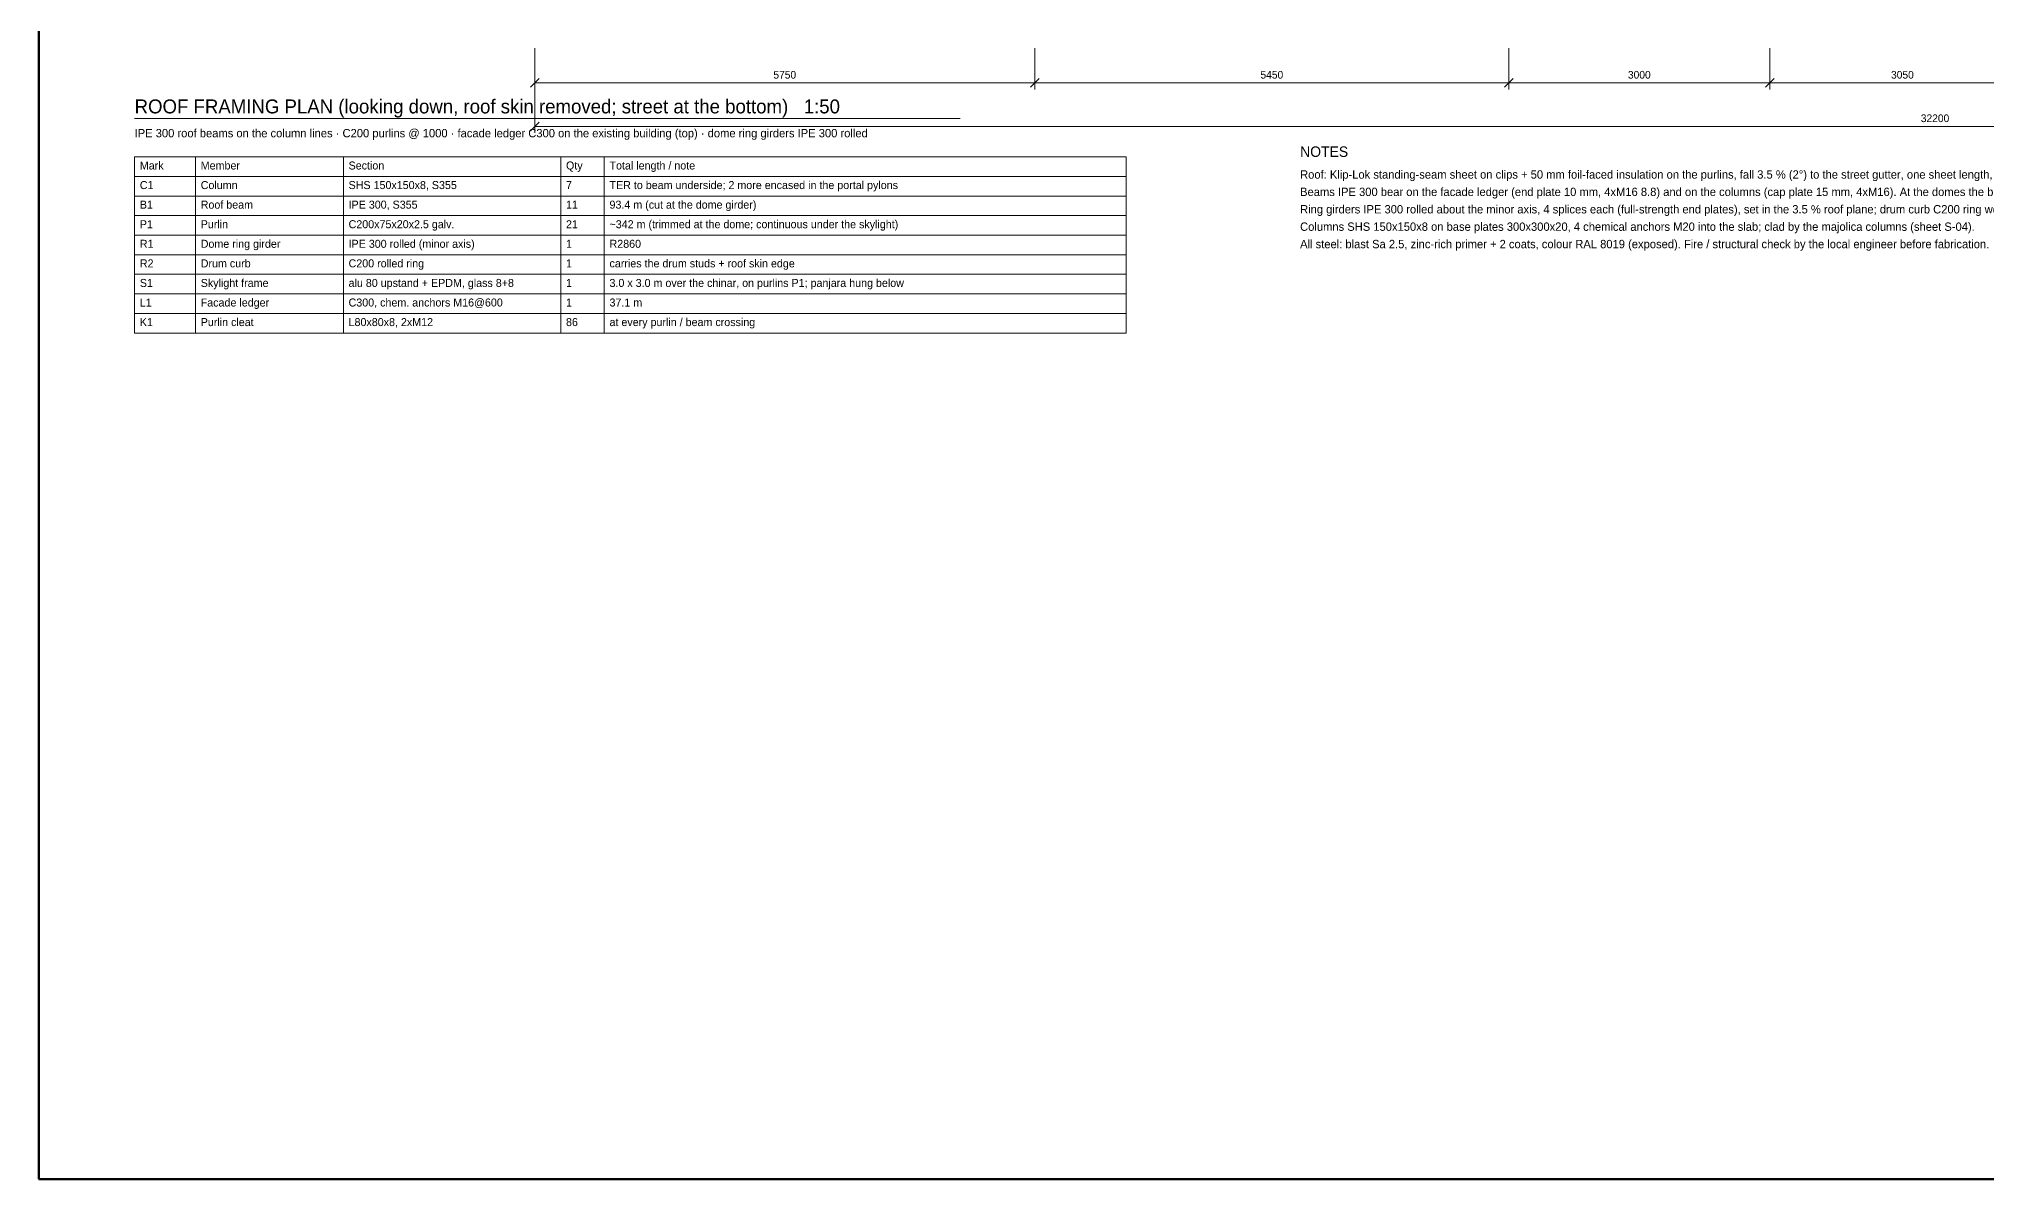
# Model space of a CAD drawing. Header units: metres. Extents: x 10 to 831, y 10 to 584.
# Drawn here: x 10 to 457.7, y 10 to 272.1 of the extents above; entities that cross this region are included whole.
import ezdxf
from ezdxf.enums import TextEntityAlignment as Align

# ---------------------------------------------------------------- set-up
doc = ezdxf.new("R2010")
doc.units = ezdxf.units.M
for name, color, linetype, lineweight in [('DIM', 1, 'Continuous', 13), ('FRAME', 7, 'Continuous', 50), ('TXT', 7, 'Continuous', 18)]:
    doc.layers.add(name, color=color, linetype=linetype, lineweight=lineweight)

msp = doc.modelspace()

# ---------------------------------------------------------------- linework, layer by layer
at = {"layer": 'DIM'}
for p, q in [((124, 270), (124, 260.5)), ((124, 270), (124, 250.5)), ((239, 270), (239, 260.5)), ((239, 270), (239, 260.5)), ((348, 270), (348, 260.5)), ((348, 270), (348, 260.5)), ((408, 270), (408, 260.5)), ((408, 270), (408, 260.5)), ((123, 261), (125, 263)), ((124, 262), (239, 262)), ((238, 261), (240, 263)), ((238, 261), (240, 263)), ((239, 262), (348, 262)), ((347, 261), (349, 263)), ((347, 261), (349, 263)), ((348, 262), (408, 262)), ((407, 261), (409, 263)), ((407, 261), (409, 263)), ((408, 262), (469, 262)), ((123, 251), (125, 253)), ((124, 252), (768, 252))]:
    msp.add_line(p, q, dxfattribs=at)
at = {"layer": 'FRAME'}
msp.add_lwpolyline([(10, 10), (831, 10), (831, 584), (10, 584), (10, 10)], close=True, dxfattribs=at)
at = {"layer": 'TXT'}
for p, q in [((32, 253.8), (221.8, 253.8)), ((32, 245), (260, 245)), ((32, 245), (32, 204.5)), ((46, 245), (46, 204.5)), ((80, 245), (80, 204.5)), ((130, 245), (130, 204.5)), ((140, 245), (140, 204.5)), ((260, 245), (260, 204.5)), ((32, 240.5), (260, 240.5)), ((32, 236), (260, 236)), ((32, 231.5), (260, 231.5)), ((32, 227), (260, 227)), ((32, 222.5), (260, 222.5)), ((32, 218), (260, 218)), ((32, 213.5), (260, 213.5)), ((32, 209), (260, 209)), ((32, 204.5), (260, 204.5))]:
    msp.add_line(p, q, dxfattribs=at)

# ---------------------------------------------------------------- texts
at = {"layer": 'DIM'}
for s, p in [('5750', (181.5, 263)), ('5450', (293.5, 263)), ('3000', (378, 263)), ('3050', (438.5, 263)), ('32200', (446, 253))]:
    msp.add_text(s, height=1.76, dxfattribs=at).set_placement(p, align=Align.CENTER)
at = {"layer": 'TXT'}
for s, height, p in [('ROOF FRAMING PLAN (looking down, roof skin removed; street at the bottom)   1:50', 3.2, (32, 255)), ('IPE 300 roof beams on the column lines · C200 purlins @ 1000 · facade ledger C300 on the existing building (top) · dome ring girders IPE 300 rolled', 1.92, (32, 249.5)), ('NOTES', 2.4, (300, 245)), ('Mark', 1.84, (33.2, 242.1)), ('Member', 1.84, (47.2, 242.1)), ('Section', 1.84, (81.2, 242.1)), ('Qty', 1.84, (131.2, 242.1)), ('Total length / note', 1.84, (141.2, 242.1)), ('Roof: Klip-Lok standing-seam sheet on clips + 50 mm foil-faced insulation on the purlins, fall 3.5 % (2°) to the street gutter, one sheet length, no end laps (box gutter 250 wide on the street edge, outlets every 6 m).', 1.92, (300, 240)), ('C1', 1.84, (33.2, 237.6)), ('Column', 1.84, (47.2, 237.6)), ('SHS 150x150x8, S355', 1.84, (81.2, 237.6)), ('7', 1.84, (131.2, 237.6)), ('TER to beam underside; 2 more encased in the portal pylons', 1.84, (141.2, 237.6)), ('Beams IPE 300 bear on the facade ledger (end plate 10 mm, 4xM16 8.8) and on the columns (cap plate 15 mm, 4xM16). At the domes the beams frame into the ring girders (fin plate 10 mm, 3xM16).', 1.92, (300, 236)), ('B1', 1.84, (33.2, 233.1)), ('Roof beam', 1.84, (47.2, 233.1)), ('IPE 300, S355', 1.84, (81.2, 233.1)), ('11', 1.84, (131.2, 233.1)), ('93.4 m (cut at the dome girder)', 1.84, (141.2, 233.1)), ('Ring girders IPE 300 rolled about the minor axis, 4 splices each (full-strength end plates), set in the 3.5 % roof plane; drum curb C200 ring welded on top.', 1.92, (300, 232)), ('P1', 1.84, (33.2, 228.6)), ('Purlin', 1.84, (47.2, 228.6)), ('C200x75x20x2.5 galv.', 1.84, (81.2, 228.6)), ('21', 1.84, (131.2, 228.6)), ('~342 m (trimmed at the dome; continuous under the skylight)', 1.84, (141.2, 228.6)), ('Columns SHS 150x150x8 on base plates 300x300x20, 4 chemical anchors M20 into the slab; clad by the majolica columns (sheet S-04).', 1.92, (300, 228)), ('R1', 1.84, (33.2, 224.1)), ('Dome ring girder', 1.84, (47.2, 224.1)), ('IPE 300 rolled (minor axis)', 1.84, (81.2, 224.1)), ('1', 1.84, (131.2, 224.1)), ('R2860', 1.84, (141.2, 224.1)), ('All steel: blast Sa 2.5, zinc-rich primer + 2 coats, colour RAL 8019 (exposed). Fire / structural check by the local engineer before fabrication.', 1.92, (300, 224)), ('R2', 1.84, (33.2, 219.6)), ('Drum curb', 1.84, (47.2, 219.6)), ('C200 rolled ring', 1.84, (81.2, 219.6)), ('1', 1.84, (131.2, 219.6)), ('carries the drum studs + roof skin edge', 1.84, (141.2, 219.6)), ('S1', 1.84, (33.2, 215.1)), ('Skylight frame', 1.84, (47.2, 215.1)), ('alu 80 upstand + EPDM, glass 8+8', 1.84, (81.2, 215.1)), ('1', 1.84, (131.2, 215.1)), ('3.0 x 3.0 m over the chinar, on purlins P1; panjara hung below', 1.84, (141.2, 215.1)), ('L1', 1.84, (33.2, 210.6)), ('Facade ledger', 1.84, (47.2, 210.6)), ('C300, chem. anchors M16@600', 1.84, (81.2, 210.6)), ('1', 1.84, (131.2, 210.6)), ('37.1 m', 1.84, (141.2, 210.6)), ('K1', 1.84, (33.2, 206.1)), ('Purlin cleat', 1.84, (47.2, 206.1)), ('L80x80x8, 2xM12', 1.84, (81.2, 206.1)), ('86', 1.84, (131.2, 206.1)), ('at every purlin / beam crossing', 1.84, (141.2, 206.1))]:
    msp.add_text(s, height=height, dxfattribs=at).set_placement(p)

doc.saveas('drawing.dxf')
